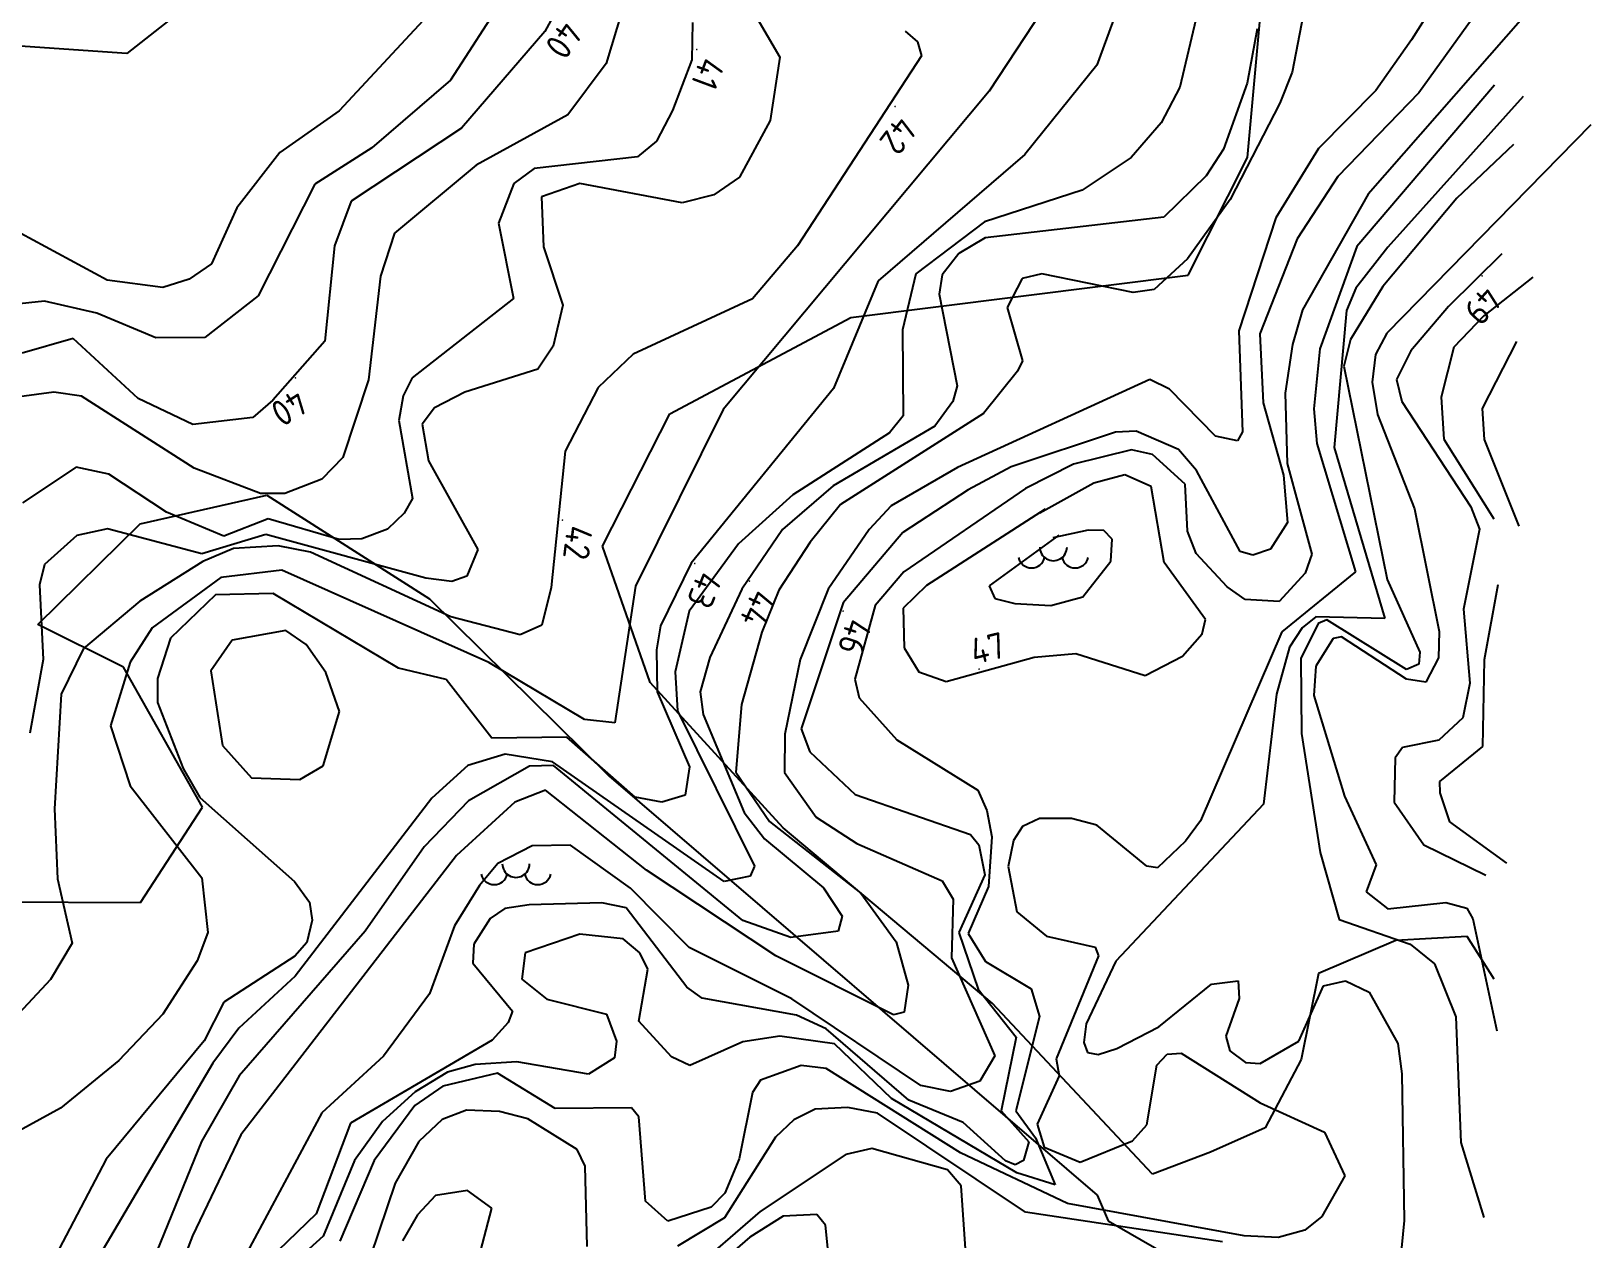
# Model space of a CAD drawing. Header units: metres. Extents: x 139929 to 142176, y 6401995 to 6404420.
# Drawn here: x 140656.6 to 140746.4, y 6402128.1 to 6402197.6 of the extents above; entities that cross this region are included whole.
import ezdxf
from ezdxf.enums import TextEntityAlignment as Align

# ---------------------------------------------------------------- set-up
doc = ezdxf.new("R2010")
doc.units = ezdxf.units.M
doc.header["$LTSCALE"] = 0.5
doc.layers.get('0').update_dxf_attribs({"color": 1})
for name, color, linetype in [('M-BEF-MARKLINJE', 4, 'Continuous'), ('M-BEF-NIVÅKURVA-PRIMÄR-0.5M', 12, 'Continuous'), ('M-BEF-NIVÅKURVA-PRIMÄR-1.0M', 12, 'Continuous')]:
    doc.layers.add(name, color=color, linetype=linetype)
doc.styles.add('ISO', font='iso.shx', dxfattribs={"height": 2.5})

# ---------------------------------------------------------------- blocks, each defined once
blk = doc.blocks.new('PRI_M_BERG')
for centre, radius, start, end in [((-1.252, 0.43), 0.765, 192.29023, 347.70977), ((0, 0.867), 0.784, 179.99999, 0.00001), ((1.252, 0.43), 0.765, 192.29023, 347.70977)]:
    blk.add_arc(centre, radius, start, end)
blk = doc.blocks.new('PRI_NIVÅ_HÖJDPKT')
at = {"color": 0, "linetype": 'Continuous', "lineweight": -3}
blk.add_circle((183, 184), 0.0005, dxfattribs=at)

msp = doc.modelspace()

# ---------------------------------------------------------------- linework, layer by layer
at = {"layer": 'M-BEF-MARKLINJE'}
for p, q in [((140726.607, 6402190.323, 45.506), (140728.563, 6402212.037, 44.09)), ((140666.895, 6402200.084, 38.218), (140662.113, 6402196.309, 37.837)), ((140662.113, 6402196.309, 37.837), (140653.429, 6402196.906, 38.036)), ((140723.183, 6402183.56, 44.75), (140726.607, 6402190.323, 45.506)), ((140703.782, 6402181.112, 43.13), (140723.183, 6402183.56, 44.75)), ((140693.357, 6402175.574, 42.618), (140703.782, 6402181.112, 43.13)), ((140689.477, 6402167.956, 42.391), (140693.357, 6402175.574, 42.618)), ((140662.881, 6402169.245, 40.856), (140670.176, 6402170.901, 40.48)), ((140670.176, 6402170.901, 40.48), (140679.532, 6402164.923, 41.379)), ((140656.986, 6402163.451, 41.293), (140662.881, 6402169.245, 40.856)), ((140692.237, 6402160.119, 42.789), (140689.477, 6402167.956, 42.391)), ((140679.532, 6402164.923, 41.379), (140689.858, 6402154.757, 43.283)), ((140661.915, 6402161.009, 42.692), (140656.986, 6402163.451, 41.293)), ((140666.474, 6402152.954, 43.522), (140661.915, 6402161.009, 42.692)), ((140699.887, 6402151.749, 44.312), (140692.237, 6402160.119, 42.789)), ((140689.858, 6402154.757, 43.283), (140717.953, 6402130.624, 46.677)), ((140662.892, 6402147.459, 42.618), (140666.474, 6402152.954, 43.522)), ((140711.921, 6402141.671, 45.699), (140699.887, 6402151.749, 44.312)), ((140654.345, 6402147.494, 43.289), (140662.892, 6402147.459, 42.618)), ((140735.136, 6402145.274, 47.771), (140730.694, 6402143.38, 47.302)), ((140739.244, 6402145.51, 48.226), (140735.136, 6402145.274, 47.771)), ((140740.796, 6402143.046, 48.496), (140739.244, 6402145.51, 48.226)), ((140730.694, 6402143.38, 47.302), (140729.697, 6402138.419, 47.132)), ((140721.13, 6402131.823, 46.823), (140711.921, 6402141.671, 45.699)), ((140729.697, 6402138.419, 47.132), (140727.624, 6402134.498, 47.032)), ((140727.624, 6402134.498, 47.032), (140724.482, 6402133.086, 46.976)), ((140724.482, 6402133.086, 46.976), (140721.13, 6402131.823, 46.823)), ((140717.953, 6402130.624, 46.677), (140718.581, 6402129.144, 46.947)), ((140718.581, 6402129.144, 46.947), (140723.153, 6402126.51, 47.132))]:
    msp.add_line(p, q, dxfattribs=at)
at = {"layer": 'M-BEF-MARKLINJE', "lineweight": -3}
for p, q in [((140666.895, 6402200.084), (140662.113, 6402196.309)), ((140662.113, 6402196.309), (140653.429, 6402196.906)), ((140662.881, 6402169.245), (140670.176, 6402170.901)), ((140670.176, 6402170.901), (140679.532, 6402164.923)), ((140656.986, 6402163.451), (140662.881, 6402169.245)), ((140679.532, 6402164.923), (140680.994, 6402163.484)), ((140661.915, 6402161.009), (140656.986, 6402163.451)), ((140666.474, 6402152.954), (140661.915, 6402161.009)), ((140662.892, 6402147.459), (140666.474, 6402152.954)), ((140654.345, 6402147.494), (140662.892, 6402147.459))]:
    msp.add_line(p, q, dxfattribs=at)
at = {"layer": 'M-BEF-NIVÅKURVA-PRIMÄR-0.5M', "linetype": 'Continuous', "lineweight": -3}
for p, q in [((140742.761, 6402207.833, 45.5), (140736.053, 6402197.093, 45.5)), ((140696.176, 6402202.107, 41.5), (140699.698, 6402196.095, 41.5)), ((140730.512, 6402202.182, 44.5), (140729.184, 6402195.234, 44.5)), ((140745.612, 6402201.987, 46.5), (140733.551, 6402188.216, 46.5)), ((140716.545, 6402201.488, 42.5), (140711.737, 6402194.135, 42.5)), ((140684.094, 6402199.961, 39.5), (140680.747, 6402194.77, 39.5)), ((140690.619, 6402198.783, 40.5), (140689.696, 6402195.729, 40.5)), ((140723.636, 6402198.263, 43.5), (140722.719, 6402194.373, 43.5)), ((140736.053, 6402197.093, 45.5), (140733.997, 6402194.171, 45.5)), ((140689.696, 6402195.729, 40.5), (140687.497, 6402192.777, 40.5)), ((140699.698, 6402196.095, 41.5), (140699.138, 6402192.448, 41.5)), ((140680.747, 6402194.77, 39.5), (140676.22, 6402190.877, 39.5)), ((140729.184, 6402195.234, 44.5), (140728.471, 6402193.445, 44.5)), ((140711.737, 6402194.135, 42.5), (140696.427, 6402175.831, 42.5)), ((140722.719, 6402194.373, 43.5), (140721.634, 6402192.311, 43.5)), ((140733.997, 6402194.171, 45.5), (140730.699, 6402190.849, 45.5)), ((140742.474, 6402193.838, 47.5), (140734.683, 6402185.158, 47.5)), ((140728.471, 6402193.445, 44.5), (140725.603, 6402187.902, 44.5)), ((140687.497, 6402192.777, 40.5), (140682.215, 6402189.877, 40.5)), ((140699.138, 6402192.448, 41.5), (140697.38, 6402189.188, 41.5)), ((140721.634, 6402192.311, 43.5), (140719.911, 6402190.33, 43.5)), ((140746.364, 6402192.211, 48.5), (140734.617, 6402180.21, 48.5)), ((140676.22, 6402190.877, 39.5), (140672.928, 6402188.8, 39.5)), ((140719.911, 6402190.33, 43.5), (140717.089, 6402188.45, 43.5)), ((140730.699, 6402190.849, 45.5), (140728.232, 6402186.847, 45.5)), ((140682.215, 6402189.877, 40.5), (140677.525, 6402185.967, 40.5)), ((140672.928, 6402188.8, 39.5), (140669.662, 6402182.366, 39.5)), ((140688.185, 6402188.826, 41.5), (140685.983, 6402188.056, 41.5)), ((140694.068, 6402187.721, 41.5), (140688.185, 6402188.826, 41.5)), ((140697.38, 6402189.188, 41.5), (140695.898, 6402188.169, 41.5)), ((140717.089, 6402188.45, 43.5), (140711.48, 6402186.624, 43.5)), ((140685.983, 6402188.056, 41.5), (140686.092, 6402185.181, 41.5)), ((140695.898, 6402188.169, 41.5), (140694.068, 6402187.721, 41.5)), ((140725.603, 6402187.902, 44.5), (140723.155, 6402184.487, 44.5)), ((140733.551, 6402188.216, 46.5), (140729.779, 6402181.565, 46.5)), ((140711.48, 6402186.624, 43.5), (140707.517, 6402183.634, 43.5)), ((140728.232, 6402186.847, 45.5), (140726.1, 6402180.354, 45.5)), ((140677.525, 6402185.967, 40.5), (140676.713, 6402183.505, 40.5)), ((140686.092, 6402185.181, 41.5), (140687.197, 6402181.83, 41.5)), ((140734.683, 6402185.158, 47.5), (140732.839, 6402182.813, 47.5)), ((140723.155, 6402184.487, 44.5), (140721.228, 6402182.722, 44.5)), ((140676.713, 6402183.505, 40.5), (140676.029, 6402177.538, 40.5)), ((140707.517, 6402183.634, 43.5), (140706.761, 6402180.407, 43.5)), ((140713.629, 6402183.358, 44.5), (140712.772, 6402181.703, 44.5)), ((140714.763, 6402183.629, 44.5), (140713.629, 6402183.358, 44.5)), ((140720.036, 6402182.549, 44.5), (140714.763, 6402183.629, 44.5)), ((140743.032, 6402183.442, 49.5), (140740.202, 6402181.223, 49.5)), ((140657.37, 6402182.055, 39.5), (140655.571, 6402181.86, 39.5)), ((140660.393, 6402181.369, 39.5), (140657.37, 6402182.055, 39.5)), ((140669.662, 6402182.366, 39.5), (140666.598, 6402179.959, 39.5)), ((140721.228, 6402182.722, 44.5), (140720.036, 6402182.549, 44.5)), ((140732.839, 6402182.813, 47.5), (140732.31, 6402181.515, 47.5)), ((140663.773, 6402179.944, 39.5), (140660.393, 6402181.369, 39.5)), ((140687.197, 6402181.83, 41.5), (140686.649, 6402179.469, 41.5)), ((140712.772, 6402181.703, 44.5), (140713.655, 6402178.628, 44.5)), ((140729.779, 6402181.565, 46.5), (140729.197, 6402179.572, 46.5)), ((140732.31, 6402181.515, 47.5), (140731.585, 6402173.643, 47.5)), ((140740.202, 6402181.223, 49.5), (140738.475, 6402179.419, 49.5)), ((140706.761, 6402180.407, 43.5), (140706.794, 6402175.455, 43.5)), ((140726.1, 6402180.354, 45.5), (140726.321, 6402174.547, 45.5)), ((140666.598, 6402179.959, 39.5), (140663.773, 6402179.944, 39.5)), ((140686.649, 6402179.469, 41.5), (140685.773, 6402178.15, 41.5)), ((140729.197, 6402179.572, 46.5), (140728.776, 6402176.775, 46.5)), ((140734.617, 6402180.21, 48.5), (140733.97, 6402178.984, 48.5)), ((140738.475, 6402179.419, 49.5), (140737.749, 6402176.544, 49.5)), ((140713.655, 6402178.628, 44.5), (140713.368, 6402178.038, 44.5)), ((140733.97, 6402178.984, 48.5), (140733.772, 6402177.401, 48.5)), ((140685.773, 6402178.15, 41.5), (140681.572, 6402176.83, 41.5)), ((140713.368, 6402178.038, 44.5), (140711.412, 6402175.604, 44.5)), ((140657.901, 6402176.824, 40.5), (140655.914, 6402176.562, 40.5)), ((140659.502, 6402176.592, 40.5), (140657.901, 6402176.824, 40.5)), ((140676.029, 6402177.538, 40.5), (140674.543, 6402173.061, 40.5)), ((140681.572, 6402176.83, 41.5), (140679.816, 6402175.918, 41.5)), ((140720.988, 6402177.561, 45.5), (140709.919, 6402172.484, 45.5)), ((140722.127, 6402176.994, 45.5), (140720.988, 6402177.561, 45.5)), ((140724.767, 6402174.299, 45.5), (140722.127, 6402176.994, 45.5)), ((140728.776, 6402176.775, 46.5), (140728.884, 6402172.723, 46.5)), ((140733.772, 6402177.401, 48.5), (140734.086, 6402175.546, 48.5)), ((140665.989, 6402172.442, 40.5), (140659.502, 6402176.592, 40.5)), ((140679.816, 6402175.918, 41.5), (140679.108, 6402174.982, 41.5)), ((140696.427, 6402175.831, 42.5), (140691.377, 6402165.669, 42.5)), ((140737.749, 6402176.544, 49.5), (140737.909, 6402174.113, 49.5)), ((140679.108, 6402174.982, 41.5), (140679.478, 6402172.878, 41.5)), ((140711.412, 6402175.604, 44.5), (140703.178, 6402170.361, 44.5)), ((140706.794, 6402175.455, 43.5), (140706.007, 6402174.492, 43.5)), ((140734.086, 6402175.546, 48.5), (140736.21, 6402170.117, 48.5)), ((140706.007, 6402174.492, 43.5), (140700.444, 6402170.918, 43.5)), ((140726.022, 6402174.017, 45.5), (140724.767, 6402174.299, 45.5)), ((140726.321, 6402174.547, 45.5), (140726.022, 6402174.017, 45.5)), ((140737.909, 6402174.113, 49.5), (140740.786, 6402169.535, 49.5)), ((140719.938, 6402173.508, 46.5), (140716.601, 6402172.676, 46.5)), ((140721.135, 6402173.229, 46.5), (140719.938, 6402173.508, 46.5)), ((140723.013, 6402171.526, 46.5), (140721.135, 6402173.229, 46.5)), ((140731.585, 6402173.643, 47.5), (140734.517, 6402163.808, 47.5)), ((140669.807, 6402170.988, 40.5), (140665.989, 6402172.442, 40.5)), ((140674.543, 6402173.061, 40.5), (140673.332, 6402171.814, 40.5)), ((140679.478, 6402172.878, 41.5), (140682.312, 6402167.777, 41.5)), ((140709.919, 6402172.484, 45.5), (140706.1, 6402170.285, 45.5)), ((140716.601, 6402172.676, 46.5), (140713.84, 6402171.276, 46.5)), ((140728.884, 6402172.723, 46.5), (140730.305, 6402167.506, 46.5)), ((140673.332, 6402171.814, 40.5), (140671.211, 6402170.993, 40.5)), ((140723.158, 6402168.833, 46.5), (140723.013, 6402171.526, 46.5)), ((140671.211, 6402170.993, 40.5), (140669.807, 6402170.988, 40.5)), ((140700.444, 6402170.918, 43.5), (140697.316, 6402168.097, 43.5)), ((140713.84, 6402171.276, 46.5), (140706.832, 6402166.476, 46.5)), ((140703.178, 6402170.361, 44.5), (140701.446, 6402168.194, 44.5)), ((140706.1, 6402170.285, 45.5), (140704.838, 6402168.912, 45.5)), ((140736.21, 6402170.117, 48.5), (140737.635, 6402163.047, 48.5)), ((140660.991, 6402168.966, 41.5), (140659.233, 6402168.57, 41.5)), ((140666.428, 6402167.52, 41.5), (140660.991, 6402168.966, 41.5)), ((140670.115, 6402168.637, 41.5), (140666.428, 6402167.52, 41.5)), ((140679.319, 6402166.118, 41.5), (140670.115, 6402168.637, 41.5)), ((140704.838, 6402168.912, 45.5), (140702.475, 6402165.496, 45.5)), ((140715.741, 6402168.603, 47.5), (140711.731, 6402165.688, 47.5)), ((140717.441, 6402168.892, 47.5), (140715.413, 6402168.451, 47.5)), ((140718.333, 6402168.855, 47.5), (140717.441, 6402168.892, 47.5)), ((140718.814, 6402168.366, 47.5), (140718.333, 6402168.855, 47.5)), ((140723.655, 6402167.549, 46.5), (140723.158, 6402168.833, 46.5)), ((140659.233, 6402168.57, 41.5), (140657.373, 6402166.915, 41.5)), ((140682.312, 6402167.777, 41.5), (140681.678, 6402166.243, 41.5)), ((140697.316, 6402168.097, 43.5), (140694.472, 6402164.221, 43.5)), ((140701.446, 6402168.194, 44.5), (140699.642, 6402165.429, 44.5)), ((140718.748, 6402167.103, 47.5), (140718.814, 6402168.366, 47.5)), ((140657.373, 6402166.915, 41.5), (140657.089, 6402165.734, 41.5)), ((140717.132, 6402165.053, 47.5), (140718.748, 6402167.103, 47.5)), ((140725.446, 6402165.615, 46.5), (140723.655, 6402167.549, 46.5)), ((140730.305, 6402167.506, 46.5), (140729.931, 6402166.415, 46.5)), ((140667.522, 6402166.15, 42.5), (140663.571, 6402163.257, 42.5)), ((140671.03, 6402166.589, 42.5), (140667.522, 6402166.15, 42.5)), ((140682.94, 6402161.268, 42.5), (140671.03, 6402166.589, 42.5)), ((140680.818, 6402165.938, 41.5), (140679.319, 6402166.118, 41.5)), ((140681.678, 6402166.243, 41.5), (140680.818, 6402165.938, 41.5)), ((140706.832, 6402166.476, 46.5), (140705.174, 6402164.558, 46.5)), ((140729.931, 6402166.415, 46.5), (140728.431, 6402164.777, 46.5)), ((140657.089, 6402165.734, 41.5), (140657.289, 6402161.45, 41.5)), ((140691.377, 6402165.669, 42.5), (140690.197, 6402157.796, 42.5)), ((140699.642, 6402165.429, 44.5), (140698.647, 6402163.022, 44.5)), ((140702.475, 6402165.496, 45.5), (140700.857, 6402161.438, 45.5)), ((140711.731, 6402165.688, 47.5), (140712.062, 6402164.952, 47.5)), ((140715.291, 6402164.549, 47.5), (140717.132, 6402165.053, 47.5)), ((140726.467, 6402164.9, 46.5), (140725.446, 6402165.615, 46.5)), ((140741.021, 6402165.741, 49.5), (140740.227, 6402161.415, 49.5)), ((140694.472, 6402164.221, 43.5), (140693.667, 6402160.737, 43.5)), ((140705.174, 6402164.558, 46.5), (140704.008, 6402160.318, 46.5)), ((140712.062, 6402164.952, 47.5), (140713.209, 6402164.66, 47.5)), ((140713.209, 6402164.66, 47.5), (140715.291, 6402164.549, 47.5)), ((140728.431, 6402164.777, 46.5), (140726.467, 6402164.9, 46.5)), ((140663.571, 6402163.257, 42.5), (140662.303, 6402161.295, 42.5)), ((140729.749, 6402163.257, 47.5), (140729.031, 6402162.156, 47.5)), ((140730.532, 6402163.89, 47.5), (140729.749, 6402163.257, 47.5)), ((140734.517, 6402163.808, 47.5), (140730.532, 6402163.89, 47.5)), ((140668.179, 6402162.552, 43.5), (140666.94, 6402160.79, 43.5)), ((140671.264, 6402163.107, 43.5), (140668.179, 6402162.552, 43.5)), ((140672.44, 6402162.299, 43.5), (140671.264, 6402163.107, 43.5)), ((140698.647, 6402163.022, 44.5), (140697.477, 6402158.849, 44.5)), ((140731.541, 6402162.656, 48.5), (140730.543, 6402161.051, 48.5)), ((140732.023, 6402162.743, 48.5), (140731.541, 6402162.656, 48.5)), ((140735.752, 6402160.301, 48.5), (140732.023, 6402162.743, 48.5)), ((140737.635, 6402163.047, 48.5), (140737.603, 6402161.535, 48.5)), ((140657.289, 6402161.45, 41.5), (140656.534, 6402157.199, 41.5)), ((140673.561, 6402160.7, 43.5), (140672.44, 6402162.299, 43.5)), ((140700.857, 6402161.438, 45.5), (140699.971, 6402157.151, 45.5)), ((140729.031, 6402162.156, 47.5), (140728.281, 6402159.451, 47.5)), ((140737.603, 6402161.535, 48.5), (140736.879, 6402160.135, 48.5)), ((140740.227, 6402161.415, 49.5), (140740.123, 6402156.439, 49.5)), ((140662.303, 6402161.295, 42.5), (140661.169, 6402157.63, 42.5)), ((140666.94, 6402160.79, 43.5), (140667.612, 6402156.49, 43.5)), ((140674.357, 6402158.453, 43.5), (140673.561, 6402160.7, 43.5)), ((140688.46, 6402157.991, 42.5), (140682.94, 6402161.268, 42.5)), ((140693.667, 6402160.737, 43.5), (140693.807, 6402158.487, 43.5)), ((140730.543, 6402161.051, 48.5), (140730.433, 6402159.373, 48.5)), ((140704.008, 6402160.318, 46.5), (140704.261, 6402159.236, 46.5)), ((140736.879, 6402160.135, 48.5), (140735.752, 6402160.301, 48.5)), ((140697.477, 6402158.849, 44.5), (140697.162, 6402154.963, 44.5)), ((140704.261, 6402159.236, 46.5), (140706.434, 6402156.828, 46.5)), ((140728.281, 6402159.451, 47.5), (140727.52, 6402153.118, 47.5)), ((140730.433, 6402159.373, 48.5), (140732.181, 6402153.575, 48.5)), ((140673.412, 6402155.32, 43.5), (140674.357, 6402158.453, 43.5)), ((140690.197, 6402157.796, 42.5), (140688.46, 6402157.991, 42.5)), ((140693.807, 6402158.487, 43.5), (140698.239, 6402149.547, 43.5)), ((140661.169, 6402157.63, 42.5), (140662.294, 6402154.171, 42.5)), ((140699.971, 6402157.151, 45.5), (140699.967, 6402154.933, 45.5)), ((140667.612, 6402156.49, 43.5), (140669.284, 6402154.637, 43.5)), ((140706.434, 6402156.828, 46.5), (140711.093, 6402153.931, 46.5)), ((140740.123, 6402156.439, 49.5), (140737.661, 6402154.426, 49.5)), ((140672.071, 6402154.541, 43.5), (140673.412, 6402155.32, 43.5)), ((140681.735, 6402155.345, 43.5), (140679.659, 6402153.461, 43.5)), ((140683.893, 6402155.988, 43.5), (140681.735, 6402155.345, 43.5)), ((140686.617, 6402155.558, 43.5), (140683.893, 6402155.988, 43.5)), ((140696.484, 6402148.676, 43.5), (140686.617, 6402155.558, 43.5)), ((140669.284, 6402154.637, 43.5), (140672.071, 6402154.541, 43.5)), ((140697.162, 6402154.963, 44.5), (140699.098, 6402152.119, 44.5)), ((140699.967, 6402154.933, 45.5), (140701.786, 6402152.368, 45.5)), ((140737.661, 6402154.426, 49.5), (140737.673, 6402153.762, 49.5)), ((140662.294, 6402154.171, 42.5), (140666.431, 6402148.873, 42.5)), ((140679.659, 6402153.461, 43.5), (140671.803, 6402143.214, 43.5)), ((140686.212, 6402153.922, 44.5), (140684.436, 6402153.232, 44.5)), ((140692.028, 6402149.317, 44.5), (140686.212, 6402153.922, 44.5)), ((140711.093, 6402153.931, 46.5), (140711.609, 6402152.755, 46.5)), ((140732.181, 6402153.575, 48.5), (140734.01, 6402149.631, 48.5)), ((140737.673, 6402153.762, 49.5), (140738.239, 6402152.092, 49.5)), ((140684.436, 6402153.232, 44.5), (140681.088, 6402150.165, 44.5)), ((140711.609, 6402152.755, 46.5), (140711.89, 6402151.247, 46.5)), ((140727.52, 6402153.118, 47.5), (140719.034, 6402144.082, 47.5)), ((140699.098, 6402152.119, 44.5), (140704.346, 6402148, 44.5)), ((140701.786, 6402152.368, 45.5), (140704.121, 6402150.845, 45.5)), ((140738.239, 6402152.092, 49.5), (140741.513, 6402149.716, 49.5)), ((140685.448, 6402150.725, 45.5), (140683.466, 6402149.7, 45.5)), ((140687.642, 6402150.759, 45.5), (140685.448, 6402150.725, 45.5)), ((140691.099, 6402148.277, 45.5), (140687.642, 6402150.759, 45.5)), ((140704.121, 6402150.845, 45.5), (140709.039, 6402148.711, 45.5)), ((140711.89, 6402151.247, 46.5), (140711.692, 6402148.374, 46.5)), ((140681.088, 6402150.165, 44.5), (140668.667, 6402134.088, 44.5)), ((140666.431, 6402148.873, 42.5), (140666.779, 6402145.739, 42.5)), ((140683.466, 6402149.7, 45.5), (140682.404, 6402148.435, 45.5)), ((140699.458, 6402144.388, 44.5), (140692.028, 6402149.317, 44.5)), ((140697.992, 6402148.976, 43.5), (140696.484, 6402148.676, 43.5)), ((140698.239, 6402149.547, 43.5), (140697.992, 6402148.976, 43.5)), ((140734.01, 6402149.631, 48.5), (140733.442, 6402148.083, 48.5)), ((140682.404, 6402148.435, 45.5), (140680.96, 6402146.124, 45.5)), ((140694.482, 6402144.877, 45.5), (140691.099, 6402148.277, 45.5)), ((140704.346, 6402148, 44.5), (140706.389, 6402145.201, 44.5)), ((140709.039, 6402148.711, 45.5), (140709.663, 6402147.657, 45.5)), ((140711.692, 6402148.374, 46.5), (140710.54, 6402145.669, 46.5)), ((140733.442, 6402148.083, 48.5), (140734.679, 6402147.094, 48.5)), ((140709.663, 6402147.657, 45.5), (140709.574, 6402144.267, 45.5)), ((140734.679, 6402147.094, 48.5), (140738.017, 6402147.459, 48.5)), ((140738.017, 6402147.459, 48.5), (140739.233, 6402147.141, 48.5)), ((140739.233, 6402147.141, 48.5), (140739.58, 6402146.52, 48.5)), ((140739.58, 6402146.52, 48.5), (140740.951, 6402140.069, 48.5)), ((140666.779, 6402145.739, 42.5), (140666.165, 6402144.11, 42.5)), ((140680.96, 6402146.124, 45.5), (140679.531, 6402142.205, 45.5)), ((140688.188, 6402145.643, 46.5), (140685.031, 6402144.556, 46.5)), ((140690.676, 6402145.367, 46.5), (140688.188, 6402145.643, 46.5)), ((140691.634, 6402144.558, 46.5), (140690.676, 6402145.367, 46.5)), ((140710.54, 6402145.669, 46.5), (140711.527, 6402144.062, 46.5)), ((140685.031, 6402144.556, 46.5), (140684.836, 6402143.056, 46.5)), ((140692.093, 6402143.621, 46.5), (140691.634, 6402144.558, 46.5)), ((140700.39, 6402141.912, 45.5), (140694.482, 6402144.877, 45.5)), ((140706.225, 6402140.989, 44.5), (140699.458, 6402144.388, 44.5)), ((140706.389, 6402145.201, 44.5), (140707.079, 6402142.698, 44.5)), ((140666.165, 6402144.11, 42.5), (140664.18, 6402141.031, 42.5)), ((140691.568, 6402140.641, 46.5), (140692.093, 6402143.621, 46.5)), ((140709.574, 6402144.267, 45.5), (140712.063, 6402138.639, 45.5)), ((140711.527, 6402144.062, 46.5), (140714.16, 6402142.498, 46.5)), ((140719.034, 6402144.082, 47.5), (140717.326, 6402140.488, 47.5)), ((140671.803, 6402143.214, 43.5), (140668.552, 6402140.222, 43.5)), ((140684.836, 6402143.056, 46.5), (140686.282, 6402141.894, 46.5)), ((140707.079, 6402142.698, 44.5), (140706.848, 6402141.155, 44.5)), ((140721.499, 6402140.315, 47.5), (140724.531, 6402142.757, 47.5)), ((140724.531, 6402142.757, 47.5), (140726.069, 6402142.96, 47.5)), ((140726.069, 6402142.96, 47.5), (140726.121, 6402141.936, 47.5)), ((140729.564, 6402139.481, 47.5), (140730.987, 6402142.666, 47.5)), ((140730.987, 6402142.666, 47.5), (140732.239, 6402142.954, 47.5)), ((140732.239, 6402142.954, 47.5), (140733.614, 6402142.294, 47.5)), ((140679.531, 6402142.205, 45.5), (140676.875, 6402138.61, 45.5)), ((140686.282, 6402141.894, 46.5), (140689.721, 6402141.035, 46.5)), ((140707.815, 6402136.924, 45.5), (140700.39, 6402141.912, 45.5)), ((140714.16, 6402142.498, 46.5), (140714.628, 6402140.902, 46.5)), ((140726.121, 6402141.936, 47.5), (140725.356, 6402139.777, 47.5)), ((140733.614, 6402142.294, 47.5), (140735.25, 6402139.354, 47.5)), ((140664.18, 6402141.031, 42.5), (140661.644, 6402138.364, 42.5)), ((140689.721, 6402141.035, 46.5), (140690.3, 6402139.474, 46.5)), ((140706.848, 6402141.155, 44.5), (140706.225, 6402140.989, 44.5)), ((140714.628, 6402140.902, 46.5), (140713.283, 6402135.47, 46.5)), ((140668.552, 6402140.222, 43.5), (140667.057, 6402138.206, 43.5)), ((140693.452, 6402138.581, 46.5), (140691.568, 6402140.641, 46.5)), ((140717.326, 6402140.488, 47.5), (140717.186, 6402139.4, 47.5)), ((140719.094, 6402139.067, 47.5), (140721.499, 6402140.315, 47.5)), ((140690.3, 6402139.474, 46.5), (140690.183, 6402138.517, 46.5)), ((140697.557, 6402139.436, 46.5), (140694.511, 6402138.074, 46.5)), ((140699.701, 6402139.763, 46.5), (140697.557, 6402139.436, 46.5)), ((140702.829, 6402139.325, 46.5), (140699.701, 6402139.763, 46.5)), ((140706.112, 6402136.174, 46.5), (140702.829, 6402139.325, 46.5)), ((140717.186, 6402139.4, 47.5), (140717.402, 6402138.823, 47.5)), ((140718.007, 6402138.707, 47.5), (140719.094, 6402139.067, 47.5)), ((140725.356, 6402139.777, 47.5), (140725.583, 6402138.922, 47.5)), ((140727.332, 6402138.188, 47.5), (140729.564, 6402139.481, 47.5)), ((140735.25, 6402139.354, 47.5), (140735.491, 6402137.607, 47.5)), ((140661.644, 6402138.364, 42.5), (140658.293, 6402135.631, 42.5)), ((140667.057, 6402138.206, 43.5), (140658.972, 6402124.49, 43.5)), ((140676.875, 6402138.61, 45.5), (140673.331, 6402135.362, 45.5)), ((140682.164, 6402138.138, 46.5), (140680.561, 6402137.702, 46.5)), ((140684.55, 6402138.3, 46.5), (140682.164, 6402138.138, 46.5)), ((140688.676, 6402137.582, 46.5), (140684.55, 6402138.3, 46.5)), ((140690.183, 6402138.517, 46.5), (140688.676, 6402137.582, 46.5)), ((140694.511, 6402138.074, 46.5), (140693.452, 6402138.581, 46.5)), ((140712.063, 6402138.639, 45.5), (140711.194, 6402137.189, 45.5)), ((140717.402, 6402138.823, 47.5), (140718.007, 6402138.707, 47.5)), ((140725.583, 6402138.922, 47.5), (140726.49, 6402138.262, 47.5)), ((140726.49, 6402138.262, 47.5), (140727.332, 6402138.188, 47.5)), ((140680.561, 6402137.702, 46.5), (140678.712, 6402136.562, 46.5)), ((140711.194, 6402137.189, 45.5), (140709.514, 6402136.584, 45.5)), ((140735.491, 6402137.607, 47.5), (140735.618, 6402129.171, 47.5)), ((140678.712, 6402136.562, 46.5), (140676.825, 6402134.861, 46.5)), ((140709.514, 6402136.584, 45.5), (140707.815, 6402136.924, 45.5)), ((140658.293, 6402135.631, 42.5), (140655.922, 6402134.32, 42.5)), ((140681.659, 6402135.503, 47.5), (140680.251, 6402134.982, 47.5)), ((140683.565, 6402135.443, 47.5), (140681.659, 6402135.503, 47.5)), ((140685.197, 6402135.019, 47.5), (140683.565, 6402135.443, 47.5)), ((140701.716, 6402135.572, 47.5), (140700.491, 6402134.959, 47.5)), ((140703.615, 6402135.665, 47.5), (140701.716, 6402135.572, 47.5)), ((140705.307, 6402135.331, 47.5), (140703.615, 6402135.665, 47.5)), ((140713.324, 6402131.9, 46.5), (140706.112, 6402136.174, 46.5)), ((140713.283, 6402135.47, 46.5), (140714.414, 6402133.917, 46.5)), ((140673.331, 6402135.362, 45.5), (140668.755, 6402126.8, 45.5)), ((140676.825, 6402134.861, 46.5), (140675.217, 6402132.611, 46.5)), ((140680.251, 6402134.982, 47.5), (140678.91, 6402133.714, 47.5)), ((140688.03, 6402133.24, 47.5), (140685.197, 6402135.019, 47.5)), ((140700.491, 6402134.959, 47.5), (140699.448, 6402133.965, 47.5)), ((140713.828, 6402129.634, 47.5), (140705.307, 6402135.331, 47.5)), ((140668.667, 6402134.088, 44.5), (140665.887, 6402128.286, 44.5)), ((140678.91, 6402133.714, 47.5), (140677.562, 6402131.319, 47.5)), ((140699.448, 6402133.965, 47.5), (140696.516, 6402129.326, 47.5)), ((140714.414, 6402133.917, 46.5), (140715.539, 6402131.223, 46.5)), ((140688.488, 6402132.285, 47.5), (140688.03, 6402133.24, 47.5)), ((140675.217, 6402132.611, 46.5), (140673.411, 6402128.26, 46.5)), ((140688.603, 6402127.659, 47.5), (140688.488, 6402132.285, 47.5)), ((140715.539, 6402131.223, 46.5), (140713.324, 6402131.9, 46.5)), ((140677.562, 6402131.319, 47.5), (140676.128, 6402127.109, 47.5)), ((140696.516, 6402129.326, 47.5), (140693.803, 6402127.685, 47.5)), ((140699.882, 6402129.421, 48.5), (140697.962, 6402128.209, 48.5)), ((140701.831, 6402129.505, 48.5), (140699.882, 6402129.421, 48.5)), ((140702.314, 6402128.886, 48.5), (140701.831, 6402129.505, 48.5)), ((140725.16, 6402127.943, 47.5), (140713.828, 6402129.634, 47.5)), ((140735.618, 6402129.171, 47.5), (140735.4, 6402126.804, 47.5)), ((140665.887, 6402128.286, 44.5), (140664.428, 6402124.428, 44.5)), ((140673.411, 6402128.26, 46.5), (140670.311, 6402125.466, 46.5)), ((140697.962, 6402128.209, 48.5), (140690.864, 6402122.062, 48.5)), ((140702.474, 6402127.387, 48.5), (140702.314, 6402128.886, 48.5))]:
    msp.add_line(p, q, dxfattribs=at)
at = {"layer": 'M-BEF-NIVÅKURVA-PRIMÄR-1.0M', "linetype": 'Continuous', "lineweight": -3}
for p, q in [((140720.594, 6402202.867, 43), (140717.928, 6402195.644, 43)), ((140742.15, 6402201.939, 46), (140736.46, 6402194.055, 46)), ((140688.222, 6402201.352, 40), (140686.171, 6402197.583, 40)), ((140679.672, 6402198.747, 39), (140674.322, 6402193.004, 39)), ((140686.171, 6402197.583, 40), (140681.364, 6402192.017, 40)), ((140694.657, 6402198.088, 41), (140694.625, 6402195.944, 41)), ((140706.902, 6402197.6, 42), (140707.618, 6402196.981, 42)), ((140727.168, 6402197.733, 44), (140726.582, 6402194.598, 44)), ((140707.618, 6402196.981, 42), (140707.846, 6402196.183, 42)), ((140694.625, 6402195.944, 41), (140693.515, 6402193.035, 41)), ((140707.846, 6402196.183, 42), (140700.715, 6402185.243, 42)), ((140717.928, 6402195.644, 43), (140713.783, 6402190.499, 43)), ((140726.582, 6402194.598, 44), (140725.235, 6402190.81, 44)), ((140736.46, 6402194.055, 46), (140731.811, 6402189.224, 46)), ((140740.82, 6402194.484, 47), (140732.908, 6402185.2, 47)), ((140674.322, 6402193.004, 39), (140670.926, 6402190.621, 39)), ((140693.515, 6402193.035, 41), (140692.593, 6402191.266, 41)), ((140681.364, 6402192.017, 40), (140675.025, 6402187.807, 40)), ((140692.593, 6402191.266, 41), (140691.505, 6402190.356, 41)), ((140741.922, 6402191.076, 48), (140738.661, 6402187.983, 48)), ((140670.926, 6402190.621, 39), (140668.437, 6402187.428, 39)), ((140691.505, 6402190.356, 41), (140685.549, 6402189.7, 41)), ((140713.783, 6402190.499, 43), (140705.36, 6402183.229, 43)), ((140725.235, 6402190.81, 44), (140724.225, 6402189.262, 44)), ((140685.549, 6402189.7, 41), (140684.383, 6402188.824, 41)), ((140724.225, 6402189.262, 44), (140721.791, 6402186.891, 44)), ((140684.383, 6402188.824, 41), (140683.5, 6402186.555, 41)), ((140731.811, 6402189.224, 46), (140729.459, 6402185.644, 46)), ((140675.025, 6402187.807, 40), (140674.06, 6402185.241, 40)), ((140738.661, 6402187.983, 48), (140734.394, 6402182.904, 48)), ((140660.979, 6402183.274, 39), (140653.905, 6402187.082, 39)), ((140668.437, 6402187.428, 39), (140666.993, 6402184.204, 39)), ((140683.5, 6402186.555, 41), (140684.357, 6402182.212, 41)), ((140721.791, 6402186.891, 44), (140711.517, 6402185.709, 44)), ((140711.517, 6402185.709, 44), (140710, 6402184.801, 44)), ((140729.459, 6402185.644, 46), (140727.318, 6402180.186, 46)), ((140674.06, 6402185.241, 40), (140673.513, 6402179.765, 40)), ((140700.715, 6402185.243, 42), (140698.12, 6402182.192, 42)), ((140710, 6402184.801, 44), (140709.04, 6402183.573, 44)), ((140732.908, 6402185.2, 47), (140730.774, 6402179.31, 47)), ((140741.241, 6402184.776, 49), (140738.166, 6402181.743, 49)), ((140666.993, 6402184.204, 39), (140665.698, 6402183.324, 39)), ((140664.186, 6402182.84, 39), (140660.979, 6402183.274, 39)), ((140665.698, 6402183.324, 39), (140664.186, 6402182.84, 39)), ((140705.36, 6402183.229, 43), (140702.788, 6402177.037, 43)), ((140709.04, 6402183.573, 44), (140708.863, 6402182.468, 44)), ((140684.357, 6402182.212, 41), (140678.538, 6402177.657, 41)), ((140698.12, 6402182.192, 42), (140691.256, 6402179, 42)), ((140708.863, 6402182.468, 44), (140709.89, 6402177.183, 44)), ((140734.394, 6402182.904, 48), (140732.525, 6402179.859, 48)), ((140738.166, 6402181.743, 49), (140736.012, 6402179.192, 49)), ((140659.027, 6402179.909, 40), (140656.094, 6402179.066, 40)), ((140662.772, 6402176.463, 40), (140659.027, 6402179.909, 40)), ((140673.513, 6402179.765, 40), (140670.513, 6402176.366, 40)), ((140727.318, 6402180.186, 46), (140727.516, 6402176.214, 46)), ((140732.525, 6402179.859, 48), (140732.146, 6402178.314, 48)), ((140742.086, 6402179.736, 50), (140740.114, 6402175.883, 50)), ((140691.256, 6402179, 42), (140689.24, 6402177.101, 42)), ((140730.774, 6402179.31, 47), (140730.43, 6402175.871, 47)), ((140736.012, 6402179.192, 49), (140735.178, 6402177.555, 49)), ((140678.538, 6402177.657, 41), (140678.02, 6402176.615, 41)), ((140732.146, 6402178.314, 48), (140734.642, 6402166.039, 48)), ((140689.24, 6402177.101, 42), (140687.336, 6402173.425, 42)), ((140702.788, 6402177.037, 43), (140694.592, 6402166.976, 43)), ((140709.89, 6402177.183, 44), (140709.641, 6402176.281, 44)), ((140735.178, 6402177.555, 49), (140735.491, 6402176.292, 49)), ((140665.908, 6402174.961, 40), (140662.772, 6402176.463, 40)), ((140670.513, 6402176.366, 40), (140669.365, 6402175.358, 40)), ((140678.02, 6402176.615, 41), (140677.768, 6402175.184, 41)), ((140709.641, 6402176.281, 44), (140708.614, 6402174.875, 44)), ((140727.516, 6402176.214, 46), (140728.673, 6402172.046, 46)), ((140730.43, 6402175.871, 47), (140730.588, 6402173.872, 47)), ((140735.491, 6402176.292, 49), (140739.467, 6402170.217, 49)), ((140740.114, 6402175.883, 50), (140740.236, 6402174.094, 50)), ((140669.365, 6402175.358, 40), (140665.908, 6402174.961, 40)), ((140677.768, 6402175.184, 41), (140678.545, 6402170.709, 41)), ((140708.614, 6402174.875, 44), (140702.753, 6402171.439, 44)), ((140719.019, 6402174.53, 46), (140713.014, 6402172.523, 46)), ((140720.2, 6402174.58, 46), (140719.019, 6402174.53, 46)), ((140722.632, 6402173.525, 46), (140720.2, 6402174.58, 46)), ((140740.236, 6402174.094, 50), (140742.229, 6402169.117, 50)), ((140687.336, 6402173.425, 42), (140686.538, 6402165.585, 42)), ((140723.679, 6402172.323, 46), (140722.632, 6402173.525, 46)), ((140730.588, 6402173.872, 47), (140732.823, 6402166.489, 47)), ((140659.192, 6402172.502, 41), (140656.116, 6402170.451, 41)), ((140661.068, 6402172.104, 41), (140659.192, 6402172.502, 41)), ((140713.014, 6402172.523, 46), (140710.536, 6402171.202, 46)), ((140726.178, 6402167.665, 46), (140723.679, 6402172.323, 46)), ((140664.395, 6402169.921, 41), (140661.068, 6402172.104, 41)), ((140702.753, 6402171.439, 44), (140699.837, 6402168.921, 44)), ((140717.762, 6402171.585, 47), (140714.663, 6402169.855, 47)), ((140719.541, 6402172.075, 47), (140717.762, 6402171.585, 47)), ((140721.057, 6402171.401, 47), (140719.541, 6402172.075, 47)), ((140721.812, 6402167.016, 47), (140721.057, 6402171.401, 47)), ((140728.673, 6402172.046, 46), (140728.901, 6402169.319, 46)), ((140678.545, 6402170.709, 41), (140678.074, 6402169.856, 41)), ((140710.536, 6402171.202, 46), (140706.765, 6402168.749, 46)), ((140667.695, 6402168.542, 41), (140664.395, 6402169.921, 41)), ((140670.24, 6402169.543, 41), (140667.695, 6402168.542, 41)), ((140674.326, 6402168.353, 41), (140670.24, 6402169.543, 41)), ((140678.074, 6402169.856, 41), (140677.104, 6402168.94, 41)), ((140714.956, 6402170.093, 47), (140708.141, 6402165.696, 47)), ((140739.467, 6402170.217, 49), (140739.949, 6402168.939, 49)), ((140677.104, 6402168.94, 41), (140675.634, 6402168.375, 41)), ((140699.837, 6402168.921, 44), (140697.497, 6402165.483, 44)), ((140706.765, 6402168.749, 46), (140703.342, 6402164.705, 46)), ((140728.901, 6402169.319, 46), (140727.939, 6402167.79, 46)), ((140739.949, 6402168.939, 49), (140739.031, 6402164.338, 49)), ((140668.256, 6402167.834, 42), (140666.488, 6402167.079, 42)), ((140670.813, 6402167.991, 42), (140668.256, 6402167.834, 42)), ((140672.672, 6402167.623, 42), (140670.813, 6402167.991, 42)), ((140675.634, 6402168.375, 41), (140674.326, 6402168.353, 41)), ((140727.939, 6402167.79, 46), (140726.915, 6402167.436, 46)), ((140666.488, 6402167.079, 42), (140662.857, 6402164.802, 42)), ((140680.756, 6402163.904, 42), (140672.672, 6402167.623, 42)), ((140694.592, 6402166.976, 43), (140692.815, 6402163.387, 43)), ((140724.199, 6402163.742, 47), (140721.812, 6402167.016, 47)), ((140726.915, 6402167.436, 46), (140726.178, 6402167.665, 46)), ((140732.823, 6402166.489, 47), (140728.581, 6402163.029, 47)), ((140734.642, 6402166.039, 48), (140736.53, 6402161.864, 48)), ((140667.21, 6402165.163, 43), (140664.623, 6402162.675, 43)), ((140670.541, 6402165.246, 43), (140667.21, 6402165.163, 43)), ((140677.74, 6402160.943, 43), (140670.541, 6402165.246, 43)), ((140686.538, 6402165.585, 42), (140685.987, 6402163.412, 42)), ((140697.497, 6402165.483, 44), (140695.669, 6402161.553, 44)), ((140708.141, 6402165.696, 47), (140706.784, 6402164.389, 47)), ((140662.857, 6402164.802, 42), (140659.608, 6402162.082, 42)), ((140703.342, 6402164.705, 46), (140700.922, 6402157.446, 46)), ((140706.784, 6402164.389, 47), (140706.838, 6402162.109, 47)), ((140739.031, 6402164.338, 49), (140739.398, 6402160.085, 49)), ((140684.757, 6402162.864, 42), (140680.756, 6402163.904, 42)), ((140685.987, 6402163.412, 42), (140684.757, 6402162.864, 42)), ((140692.815, 6402163.387, 43), (140692.597, 6402162.003, 43)), ((140723.991, 6402162.909, 47), (140724.199, 6402163.742, 47)), ((140730.673, 6402163.516, 48), (140729.667, 6402161.5, 48)), ((140731.166, 6402163.719, 48), (140730.673, 6402163.516, 48)), ((140735.765, 6402160.861, 48), (140731.166, 6402163.719, 48)), ((140664.623, 6402162.675, 43), (140663.872, 6402160.344, 43)), ((140722.862, 6402161.626, 47), (140723.991, 6402162.909, 47)), ((140728.581, 6402163.029, 47), (140723.91, 6402152.151, 47)), ((140659.608, 6402162.082, 42), (140658.331, 6402159.449, 42)), ((140692.597, 6402162.003, 43), (140692.626, 6402159.586, 43)), ((140695.669, 6402161.553, 44), (140695.116, 6402159.584, 44)), ((140706.838, 6402162.109, 47), (140707.688, 6402160.734, 47)), ((140709.266, 6402160.17, 47), (140714.329, 6402161.569, 47)), ((140714.329, 6402161.569, 47), (140716.732, 6402161.789, 47)), ((140716.732, 6402161.789, 47), (140720.712, 6402160.512, 47)), ((140720.712, 6402160.512, 47), (140722.862, 6402161.626, 47)), ((140729.667, 6402161.5, 48), (140729.715, 6402157.181, 48)), ((140736.53, 6402161.864, 48), (140736.476, 6402161.18, 48)), ((140680.485, 6402160.293, 43), (140677.74, 6402160.943, 43)), ((140707.688, 6402160.734, 47), (140709.266, 6402160.17, 47)), ((140736.476, 6402161.18, 48), (140735.765, 6402160.861, 48)), ((140663.872, 6402160.344, 43), (140663.869, 6402158.962, 43)), ((140683.122, 6402156.916, 43), (140680.485, 6402160.293, 43)), ((140739.398, 6402160.085, 49), (140738.99, 6402158.078, 49)), ((140658.331, 6402159.449, 42), (140657.939, 6402152.843, 42)), ((140663.869, 6402158.962, 43), (140665.349, 6402155.162, 43)), ((140692.626, 6402159.586, 43), (140694.489, 6402155.268, 43)), ((140695.116, 6402159.584, 44), (140695.274, 6402158.278, 44)), ((140695.274, 6402158.278, 44), (140697.63, 6402152.631, 44)), ((140738.99, 6402158.078, 49), (140737.624, 6402156.804, 49)), ((140687.437, 6402156.968, 43), (140683.122, 6402156.916, 43)), ((140691.363, 6402153.519, 43), (140687.437, 6402156.968, 43)), ((140700.922, 6402157.446, 46), (140701.422, 6402156.128, 46)), ((140729.715, 6402157.181, 48), (140730.795, 6402150.339, 48)), ((140701.422, 6402156.128, 46), (140704.029, 6402153.683, 46)), ((140735.536, 6402156.387, 49), (140735.109, 6402155.777, 49)), ((140737.624, 6402156.804, 49), (140735.536, 6402156.387, 49)), ((140665.349, 6402155.162, 43), (140666.31, 6402153.504, 43)), ((140685.28, 6402155.303, 44), (140681.782, 6402153.31, 44)), ((140686.661, 6402155.352, 44), (140685.28, 6402155.303, 44)), ((140697.558, 6402146.416, 44), (140686.661, 6402155.352, 44)), ((140694.489, 6402155.268, 43), (140694.249, 6402153.628, 43)), ((140735.109, 6402155.777, 49), (140735.047, 6402153.224, 49)), ((140666.31, 6402153.504, 43), (140671.758, 6402148.666, 43)), ((140692.907, 6402153.229, 43), (140691.363, 6402153.519, 43)), ((140694.249, 6402153.628, 43), (140692.907, 6402153.229, 43)), ((140704.029, 6402153.683, 46), (140710.656, 6402151.374, 46)), ((140657.939, 6402152.843, 42), (140658.129, 6402148.815, 42)), ((140681.782, 6402153.31, 44), (140679.23, 6402150.664, 44)), ((140697.63, 6402152.631, 44), (140698.819, 6402151.123, 44)), ((140735.047, 6402153.224, 49), (140736.756, 6402150.785, 49)), ((140713.654, 6402151.832, 47), (140713.133, 6402151.034, 47)), ((140714.637, 6402152.296, 47), (140713.654, 6402151.832, 47)), ((140716.473, 6402152.298, 47), (140714.637, 6402152.296, 47)), ((140717.94, 6402151.905, 47), (140716.473, 6402152.298, 47)), ((140720.814, 6402149.559, 47), (140717.94, 6402151.905, 47)), ((140723.91, 6402152.151, 47), (140723.046, 6402150.98, 47)), ((140679.23, 6402150.664, 44), (140675.828, 6402145.802, 44)), ((140698.819, 6402151.123, 44), (140702.202, 6402148.296, 44)), ((140710.656, 6402151.374, 46), (140711.136, 6402150.786, 46)), ((140711.136, 6402150.786, 46), (140711.493, 6402149.051, 46)), ((140713.133, 6402151.034, 47), (140712.833, 6402149.524, 47)), ((140723.046, 6402150.98, 47), (140721.436, 6402149.451, 47)), ((140736.756, 6402150.785, 49), (140740.316, 6402149.036, 49)), ((140730.795, 6402150.339, 48), (140731.886, 6402146.482, 48)), ((140711.493, 6402149.051, 46), (140709.988, 6402145.727, 46)), ((140712.833, 6402149.524, 47), (140713.34, 6402146.927, 47)), ((140721.436, 6402149.451, 47), (140720.814, 6402149.559, 47)), ((140658.129, 6402148.815, 42), (140658.961, 6402145.119, 42)), ((140671.758, 6402148.666, 43), (140672.624, 6402147.479, 43)), ((140702.202, 6402148.296, 44), (140703.271, 6402146.667, 44)), ((140672.624, 6402147.479, 43), (140672.776, 6402146.446, 43)), ((140683.868, 6402147.123, 46), (140683.029, 6402146.53, 46)), ((140685.269, 6402147.328, 46), (140683.868, 6402147.123, 46)), ((140689.44, 6402147.442, 46), (140685.269, 6402147.328, 46)), ((140690.844, 6402147.144, 46), (140689.44, 6402147.442, 46)), ((140694.342, 6402142.594, 46), (140690.844, 6402147.144, 46)), ((140672.776, 6402146.446, 43), (140672.478, 6402145.163, 43)), ((140683.029, 6402146.53, 46), (140682.089, 6402145.061, 46)), ((140700.323, 6402145.455, 44), (140697.558, 6402146.416, 44)), ((140703.271, 6402146.667, 44), (140703.053, 6402145.811, 44)), ((140713.34, 6402146.927, 47), (140715.034, 6402145.515, 47)), ((140731.886, 6402146.482, 48), (140735.959, 6402145.071, 48)), ((140675.828, 6402145.802, 44), (140668.58, 6402137.482, 44)), ((140703.053, 6402145.811, 44), (140700.323, 6402145.455, 44)), ((140709.988, 6402145.727, 46), (140711.105, 6402142.479, 46)), ((140715.034, 6402145.515, 47), (140717.845, 6402144.898, 47)), ((140658.961, 6402145.119, 42), (140657.72, 6402143.039, 42)), ((140671.774, 6402144.367, 43), (140667.69, 6402141.73, 43)), ((140672.478, 6402145.163, 43), (140671.774, 6402144.367, 43)), ((140682.089, 6402145.061, 46), (140682.015, 6402143.969, 46)), ((140718.037, 6402144.384, 47), (140715.587, 6402138.466, 47)), ((140717.845, 6402144.898, 47), (140718.037, 6402144.384, 47)), ((140735.959, 6402145.071, 48), (140737.371, 6402143.925, 48)), ((140682.015, 6402143.969, 46), (140684.307, 6402141.207, 46)), ((140737.371, 6402143.925, 48), (140738.6, 6402140.882, 48)), ((140657.72, 6402143.039, 42), (140653.138, 6402138.125, 42)), ((140695.215, 6402141.946, 46), (140694.342, 6402142.594, 46)), ((140667.69, 6402141.73, 43), (140666.562, 6402139.491, 43)), ((140700.653, 6402140.984, 46), (140695.215, 6402141.946, 46)), ((140711.105, 6402142.479, 46), (140713.294, 6402139.712, 46)), ((140684.307, 6402141.207, 46), (140684.048, 6402140.549, 46)), ((140702.352, 6402140.184, 46), (140700.653, 6402140.984, 46)), ((140738.6, 6402140.882, 48), (140738.892, 6402133.644, 48)), ((140684.048, 6402140.549, 46), (140683.137, 6402139.544, 46)), ((140707.113, 6402136.092, 46), (140702.352, 6402140.184, 46)), ((140666.562, 6402139.491, 43), (140660.924, 6402132.701, 43)), ((140683.137, 6402139.544, 46), (140674.987, 6402134.769, 46)), ((140713.294, 6402139.712, 46), (140712.431, 6402135.476, 46)), ((140700.926, 6402138.083, 47), (140698.589, 6402137.24, 47)), ((140702.368, 6402137.918, 47), (140700.926, 6402138.083, 47)), ((140715.587, 6402138.466, 47), (140715.765, 6402137.49, 47)), ((140720.815, 6402134.667, 47), (140721.386, 6402138.097, 47)), ((140721.386, 6402138.097, 47), (140721.984, 6402138.736, 47)), ((140721.984, 6402138.736, 47), (140722.78, 6402138.784, 47)), ((140722.78, 6402138.784, 47), (140727.345, 6402135.931, 47)), ((140668.58, 6402137.482, 44), (140666.401, 6402133.718, 44)), ((140683.453, 6402137.637, 47), (140680.302, 6402136.883, 47)), ((140686.755, 6402135.608, 47), (140683.453, 6402137.637, 47)), ((140698.589, 6402137.24, 47), (140698.113, 6402136.528, 47)), ((140710.086, 6402133.048, 47), (140702.368, 6402137.918, 47)), ((140715.765, 6402137.49, 47), (140714.5, 6402134.704, 47)), ((140680.302, 6402136.883, 47), (140678.685, 6402135.787, 47)), ((140698.113, 6402136.528, 47), (140697.355, 6402132.714, 47)), ((140678.685, 6402135.787, 47), (140676.346, 6402132.606, 47)), ((140691.161, 6402135.651, 47), (140686.755, 6402135.608, 47)), ((140691.578, 6402135.137, 47), (140691.161, 6402135.651, 47)), ((140710.247, 6402134.796, 46), (140707.113, 6402136.092, 46)), ((140712.431, 6402135.476, 46), (140714.013, 6402133.696, 46)), ((140727.345, 6402135.931, 47), (140731.046, 6402134.25, 47)), ((140674.987, 6402134.769, 46), (140673.015, 6402129.541, 46)), ((140691.961, 6402130.27, 47), (140691.578, 6402135.137, 47)), ((140712.689, 6402132.605, 46), (140710.247, 6402134.796, 46)), ((140714.5, 6402134.704, 47), (140714.903, 6402133.391, 47)), ((140719.981, 6402133.739, 47), (140720.815, 6402134.667, 47)), ((140666.401, 6402133.718, 44), (140663.63, 6402126.874, 44)), ((140714.013, 6402133.696, 46), (140713.723, 6402132.618, 46)), ((140716.979, 6402132.521, 47), (140719.981, 6402133.739, 47)), ((140731.046, 6402134.25, 47), (140732.199, 6402131.735, 47)), ((140738.892, 6402133.644, 48), (140740.206, 6402129.329, 48)), ((140660.924, 6402132.701, 43), (140657.8, 6402126.734, 43)), ((140697.355, 6402132.714, 47), (140696.531, 6402130.736, 47)), ((140703.488, 6402132.954, 48), (140698.552, 6402129.674, 48)), ((140704.99, 6402133.298, 48), (140703.488, 6402132.954, 48)), ((140709.345, 6402132.077, 48), (140704.99, 6402133.298, 48)), ((140716.256, 6402130.141, 47), (140710.086, 6402133.048, 47)), ((140714.903, 6402133.391, 47), (140716.979, 6402132.521, 47)), ((140676.346, 6402132.606, 47), (140674.376, 6402127.968, 47)), ((140710.128, 6402131.156, 48), (140709.345, 6402132.077, 48)), ((140713.232, 6402132.362, 46), (140712.689, 6402132.605, 46)), ((140713.723, 6402132.618, 46), (140713.232, 6402132.362, 46)), ((140710.399, 6402127.259, 48), (140710.128, 6402131.156, 48)), ((140732.199, 6402131.735, 47), (140730.894, 6402129.398, 47)), ((140679.866, 6402130.598, 48), (140678.838, 6402129.494, 48)), ((140681.71, 6402130.889, 48), (140679.866, 6402130.598, 48)), ((140683.122, 6402129.872, 48), (140681.71, 6402130.889, 48)), ((140693.242, 6402129.12, 47), (140691.961, 6402130.27, 47)), ((140696.531, 6402130.736, 47), (140695.743, 6402129.935, 47)), ((140726.412, 6402128.28, 47), (140716.256, 6402130.141, 47)), ((140673.015, 6402129.541, 46), (140669.704, 6402126.357, 46)), ((140678.838, 6402129.494, 48), (140677.968, 6402127.993, 48)), ((140682.26, 6402126.579, 48), (140683.122, 6402129.872, 48)), ((140698.552, 6402129.674, 48), (140689.649, 6402121.988, 48)), ((140695.743, 6402129.935, 47), (140693.242, 6402129.12, 47)), ((140730.894, 6402129.398, 47), (140729.905, 6402128.601, 47)), ((140728.376, 6402128.188, 47), (140726.412, 6402128.28, 47)), ((140729.905, 6402128.601, 47), (140728.376, 6402128.188, 47))]:
    msp.add_line(p, q, dxfattribs=at)

# ---------------------------------------------------------------- block references
at = {"layer": 'M-BEF-MARKLINJE'}
for p in [(140715.435, 6402167.044, 47.428), (140684.505, 6402148.821, 45.955)]:
    msp.add_blockref('PRI_M_BERG', p, dxfattribs=at)
at = {"layer": 'M-BEF-NIVÅKURVA-PRIMÄR-1.0M', "color": 1, "linetype": 'Continuous', "lineweight": -3, "xscale": 0.001, "yscale": 0.001, "zscale": 0.001}
for p in [(140694.725, 6402196.349, 41), (140706.144, 6402193.079, 42), (140739.926, 6402183.339, 49), (140671.644, 6402177.455, 40), (140686.995, 6402169.268, 42), (140694.61, 6402166.786, 43), (140697.761, 6402165.767, 44), (140703.163, 6402164.037, 46), (140710.986, 6402160.696, 47)]:
    msp.add_blockref('PRI_NIVÅ_HÖJDPKT', p, dxfattribs=at)

# ---------------------------------------------------------------- texts
at = {"layer": 'M-BEF-NIVÅKURVA-PRIMÄR-1.0M', "style": 'ISO'}
for s, rotation, p in [('40', 234.81, (140686.842, 6402198.56)), ('41', 249.65101, (140694.725, 6402196.349)), ('42', 232.92, (140706.144, 6402193.079)), ('49', 227.88, (140739.926, 6402183.339)), ('40', 212.29201, (140671.644, 6402177.455)), ('42', 262.99799, (140686.995, 6402169.268)), ('43', 247.93198, (140694.61, 6402166.786)), ('44', 245.691, (140697.761, 6402165.767)), ('46', 252.225, (140703.163, 6402164.037)), ('47', 13.698, (140710.986, 6402160.696))]:
    msp.add_text(s, height=1.5, rotation=rotation, dxfattribs=at).set_placement(p, align=Align.BOTTOM_LEFT)

doc.saveas('drawing.dxf')
